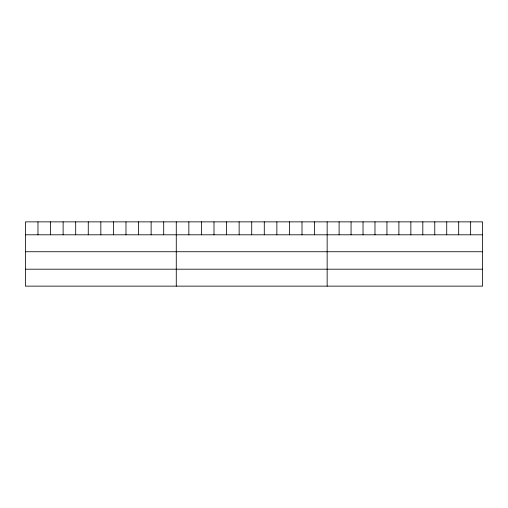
<?xml version="1.0" encoding="UTF-8"?>
<svg xmlns="http://www.w3.org/2000/svg" width="508" height="508" viewBox="0 0 508 508"><rect width="100%" height="100%" fill="white"/><g stroke="black" fill="none" stroke-linecap="round" stroke-linejoin="round"><path stroke-width="0.76" d="M482.6 234.798L482.6 286.137L25.4 286.137L25.4 221.863L482.6 221.863L482.6 234.798L25.4 234.798M25.4 251.739L482.6 251.739M25.4 269.196L482.6 269.196M470.643 221.863L470.643 234.798M458.686 221.863L458.686 234.798M446.729 221.863L446.729 234.798M434.772 221.863L434.772 234.798M422.815 221.863L422.815 234.798M410.858 221.863L410.858 234.798M398.894 221.863L398.894 234.798M386.937 221.863L386.937 234.798M374.98 221.863L374.98 234.798M363.023 221.863L363.023 234.798M351.066 221.863L351.066 234.798M339.109 221.863L339.109 234.798M327.152 221.863L327.152 286.137M314.579 221.863L314.579 234.798M302.006 221.863L302.006 234.798M289.433 221.863L289.433 234.798M276.86 221.863L276.86 234.798M264.287 221.863L264.287 234.798M251.714 221.863L251.714 234.798M239.141 221.863L239.141 234.798M226.568 221.863L226.568 234.798M213.995 221.863L213.995 234.798M201.422 221.863L201.422 234.798M188.849 221.863L188.849 234.798M176.276 221.863L176.276 286.137M163.703 221.863L163.703 234.798M151.13 221.863L151.13 234.798M138.557 221.863L138.557 234.798M125.984 221.863L125.984 234.798M113.411 221.863L113.411 234.798M100.838 221.863L100.838 234.798M88.265 221.863L88.265 234.798M75.692 221.863L75.692 234.798M63.119 221.863L63.119 234.798M50.546 221.863L50.546 234.798M37.973 221.863L37.973 234.798"/></g></svg>
